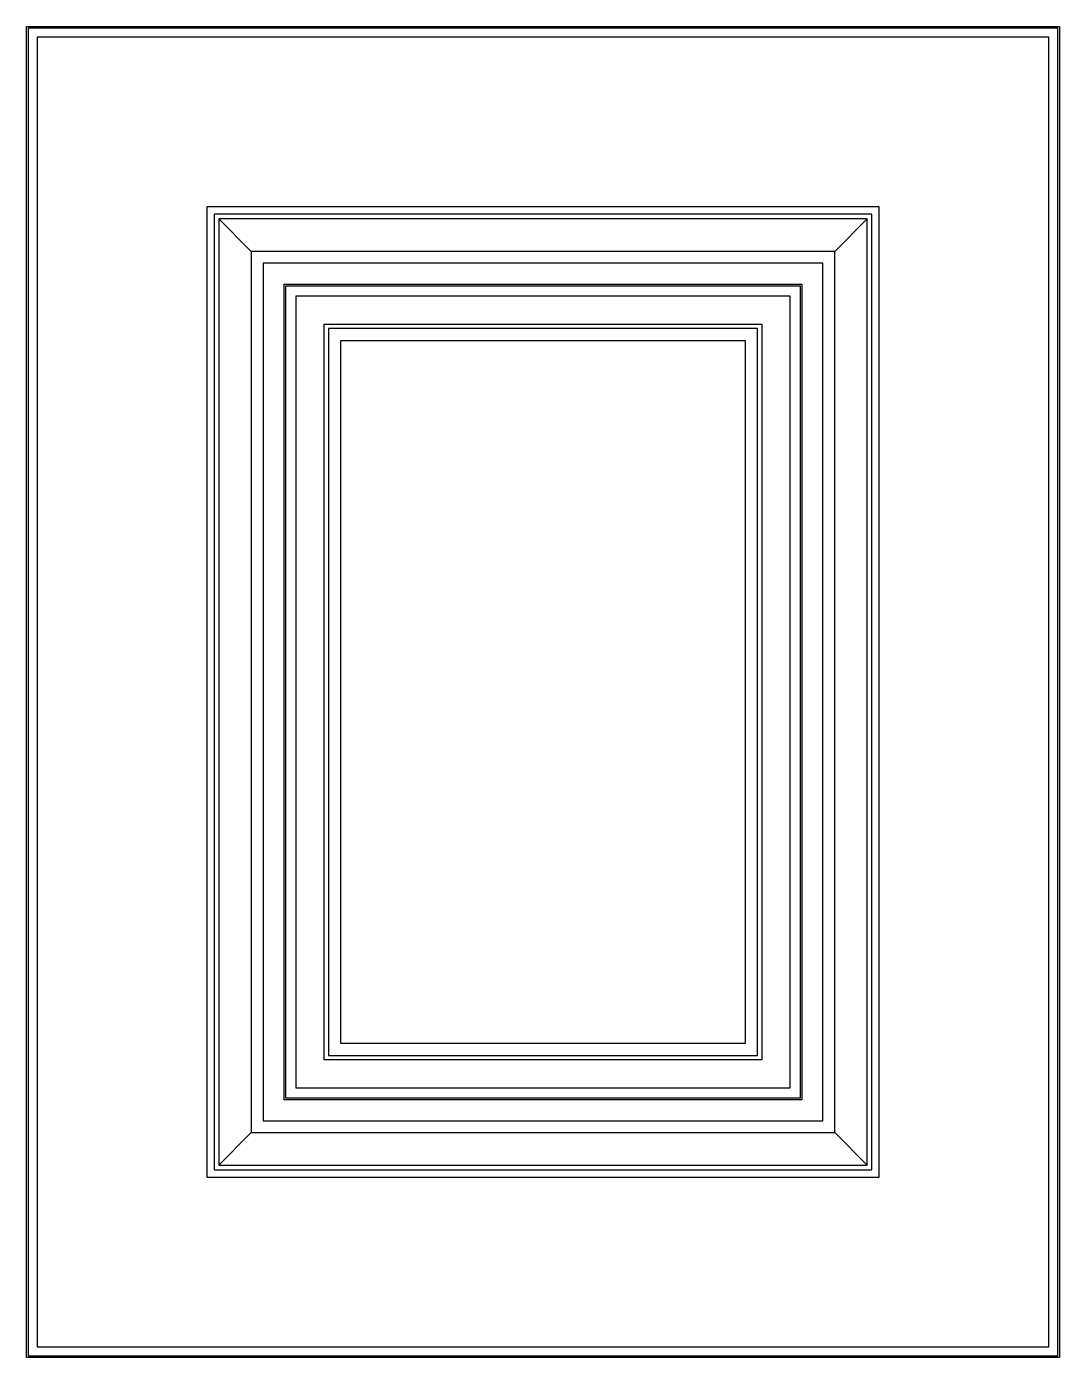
# Model space of a CAD drawing. Header units: millimetres. Extents: x 0 to 347, y 0 to 446.
import ezdxf

# ---------------------------------------------------------------- set-up
doc = ezdxf.new("R2010")
doc.units = ezdxf.units.MM
doc.layers.add('Preview Toolpath Layer', color=7, linetype='Continuous', lineweight=30)
doc.layers.add('По умолчанию', color=7, linetype='Continuous', lineweight=30)

msp = doc.modelspace()

# ---------------------------------------------------------------- linework, layer by layer
at = {"layer": 'Preview Toolpath Layer', "color": 14, "lineweight": 30, "true_color": 0x950000, "extrusion": (0, 0, -1)}
for points in [[(-346.5, 443), (-346.5, -0.5), (-346.5, -0.5), (0.5, -0.5), (0.5, -0.5), (0.5, 446.5), (0.5, 446.5), (-346.5, 446.5), (-346.5, 446.5), (-346.5, 443)], [(-260, 356), (-260, 86), (-260, 86), (-86, 86), (-86, 86), (-86, 360), (-86, 360), (-260, 360), (-260, 360), (-260, 356)], [(-245.09, 359.46), (-259.46, 359.46), (-259.46, 359.46), (-259.46, 86.54), (-259.46, 86.54), (-86.54, 86.54), (-86.54, 86.54), (-86.54, 359.46), (-86.54, 359.46), (-245.09, 359.46)], [(-246.5, 341), (-246.5, 99.5), (-246.5, 99.5), (-99.5, 99.5), (-99.5, 99.5), (-99.5, 346.5), (-99.5, 346.5), (-246.5, 346.5), (-246.5, 346.5), (-246.5, 341)]]:
    msp.add_lwpolyline(points, dxfattribs=at)
at = {"layer": 'Preview Toolpath Layer', "color": 14, "lineweight": 30, "true_color": 0x950000}
for points in [[(283.5, 383.5), (62.5, 383.5), (62.5, 383.5), (62.5, 62.5), (62.5, 62.5), (283.5, 62.5), (283.5, 62.5), (283.5, 383.5)], [(75, 371), (64.09, 381.91), (64.09, 381.91), (75, 371), (75, 371), (75, 75), (75, 75), (64.09, 64.09), (64.09, 64.09), (75, 75), (75, 75), (271, 75), (271, 75), (281.91, 64.09), (281.91, 64.09), (271, 75), (271, 75), (271, 371), (271, 371), (281.91, 381.91), (281.91, 381.91), (271, 371), (271, 371), (75, 371)], [(267, 367), (79, 367), (79, 367), (79, 79), (79, 79), (267, 79), (267, 79), (267, 367)]]:
    msp.add_lwpolyline(points, dxfattribs=at)
at = {"layer": 'По умолчанию', "color": 18, "lineweight": 30, "true_color": 0x000000}
for points in [[(346, 446), (0, 446), (0, 446), (0, 0), (0, 0), (346, 0), (346, 0), (346, 446)], [(343, 443), (3, 443), (3, 443), (3, 3), (3, 3), (343, 3), (343, 3), (343, 443)], [(286, 386), (60, 386), (60, 386), (60, 60), (60, 60), (286, 60), (286, 60), (286, 386)], [(281.91, 381.91), (64.09, 381.91), (64.09, 381.91), (64.09, 64.09), (64.09, 64.09), (281.91, 64.09), (281.91, 64.09), (281.91, 381.91)], [(271, 371), (75, 371), (75, 371), (75, 75), (75, 75), (271, 75), (271, 75), (271, 371)], [(256, 356), (90, 356), (90, 356), (90, 90), (90, 90), (256, 90), (256, 90), (256, 356)], [(245.09, 345.09), (100.91, 345.09), (100.91, 345.09), (100.91, 100.91), (100.91, 100.91), (245.09, 100.91), (245.09, 100.91), (245.09, 345.09)], [(241, 341), (105, 341), (105, 341), (105, 105), (105, 105), (241, 105), (241, 105), (241, 341)]]:
    msp.add_lwpolyline(points, dxfattribs=at)

doc.saveas('drawing.dxf')
